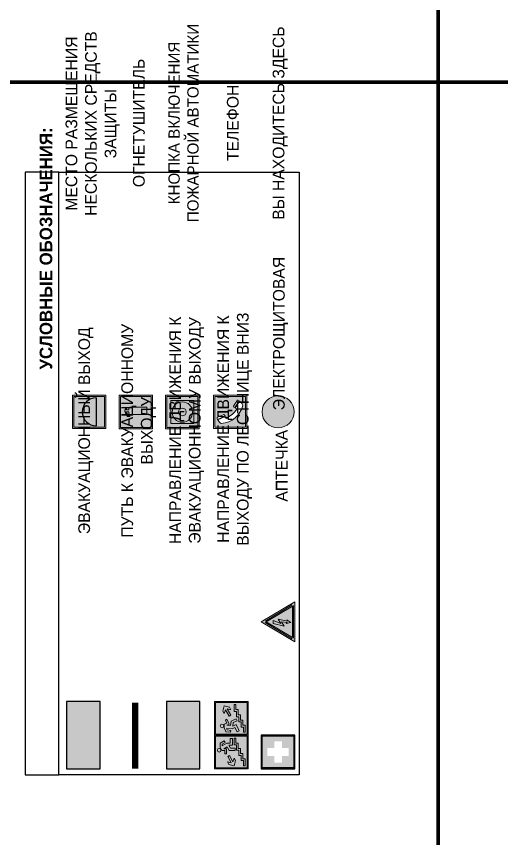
# Model space of a CAD drawing. Header units: millimetres. Extents: x 13114 to 67229, y 22859 to 38520.
# Drawn here: x 27199.5 to 27315.4, y 30715.2 to 30911.4 of the extents above; entities that cross this region are included whole.
import ezdxf

# ---------------------------------------------------------------- set-up
doc = ezdxf.new("R2010")
doc.units = ezdxf.units.MM
doc.layers.add('План_Штампы', color=7, linetype='Continuous')
doc.styles.add('обычный', font='arial.ttf')

# ---------------------------------------------------------------- blocks, each defined once
blk = doc.blocks.new('A$C3E6D3DDE')
at = {"lineweight": 5}
h = blk.add_hatch(color=40, dxfattribs=at)
h.paths.add_polyline_path([(24.1, 1.45), (16.46, -11.35), (31.74, -11.35)])
h.paths.add_polyline_path([(24.09, -0.46), (30.03, -10.41), (18.14, -10.41)], flags=16)
h.paths.add_polyline_path([(24.54, -3.08), (23.41, -6.02), (25.13, -5.01), (24.33, -8.5), (24.82, -8.27), (23.79, -9.86), (23.4, -8.04), (23.8, -8.43), (24.04, -6.29), (22.39, -7.25), (23.44, -3.08)], flags=0)
h = blk.add_hatch(color=256, dxfattribs=at)
h.paths.add_polyline_path([(24.37, 0.03, 0.567511), (23.82, 0.03), (17.59, -10.4, 0.582454), (17.86, -10.88), (30.32, -10.88, 0.582149), (30.6, -10.4)])
h.paths.add_polyline_path([(24.09, -0.46), (18.14, -10.41), (30.03, -10.41)], flags=16)
h.paths.add_polyline_path([(24.54, -3.08), (23.41, -6.02), (25.13, -5.01), (24.33, -8.5), (24.82, -8.27), (23.79, -9.86), (23.4, -8.04), (23.8, -8.43), (24.04, -6.29), (22.39, -7.25), (23.44, -3.08)], flags=0)
h = blk.add_hatch(color=40, dxfattribs=at)
h.paths.add_polyline_path([(24.09, -0.46), (18.14, -10.41), (30.03, -10.41)])
h.paths.add_polyline_path([(24.82, -8.27), (23.79, -9.86), (23.4, -8.04), (23.8, -8.43), (24.04, -6.29), (22.39, -7.25), (23.44, -3.08), (24.54, -3.08), (23.41, -6.02), (25.13, -5.01), (24.33, -8.5)], flags=16)
at = {"color": 40, "lineweight": 5}
for p, q in [((16.46, -11.35), (24.1, 1.45)), ((24.1, 1.45), (31.74, -11.35))]:
    blk.add_line(p, q, dxfattribs=at)
at = {"lineweight": 5}
for p, q in [((17.59, -10.4), (23.82, 0.03)), ((24.37, 0.03), (30.6, -10.4)), ((18.14, -10.41), (24.09, -0.46)), ((23.44, -3.08), (22.39, -7.25)), ((23.41, -6.02), (24.54, -3.08)), ((24.54, -3.08), (23.44, -3.08)), ((24.09, -0.46), (30.03, -10.41)), ((25.13, -5.01), (23.41, -6.02)), ((24.33, -8.5), (25.13, -5.01)), ((22.39, -7.25), (24.04, -6.29)), ((23.8, -8.43), (23.4, -8.04)), ((23.4, -8.04), (23.79, -9.86)), ((23.79, -9.86), (24.82, -8.27)), ((24.04, -6.29), (23.8, -8.43)), ((24.82, -8.27), (24.33, -8.5)), ((17.86, -10.88), (30.32, -10.88)), ((18.14, -10.41), (30.03, -10.41))]:
    blk.add_line(p, q, dxfattribs=at)
at = {"color": 50, "lineweight": 5}
blk.add_line((31.74, -11.35), (16.46, -11.35), dxfattribs=at)
blk = doc.blocks.new('A$C7B4425F7')
at = {"true_color": 0xffffff}
blk.add_hatch(color=7, dxfattribs=at).paths.add_polyline_path([(0, 0), (-16, 0), (-16, -8), (0, -8)])
h = blk.add_hatch(color=126)
h.paths.add_polyline_path([(-0.2, -0.2), (-15.8, -0.2), (-15.8, -7.8), (-0.2, -7.8)])
h.paths.add_polyline_path([(-11.76, -2.03), (-11.76, -3.66), (-11.17, -3.66, -0.568275), (-11.17, -6.18), (-12.58, -6.18), (-12.58, -2.03)], flags=16)
h.paths.add_polyline_path([(-13.33, -4.12, -0.495768), (-13.59, -6.18), (-15.03, -6.18), (-15.03, -2.03), (-13.59, -2.03, -0.487973)], flags=16)
h.paths.add_polyline_path([(-10.25, -2.03), (-9.48, -2.03), (-9.48, -6.18), (-10.25, -6.18)], flags=16)
h.paths.add_polyline_path([(-13.84, -3.69), (-14.24, -3.69), (-14.24, -3.03), (-13.9, -3.03, -0.692621)], flags=0)
h.paths.add_polyline_path([(-9.15, -2.03), (-8.4, -2.03), (-8.04, -3.07), (-7.68, -2.03), (-6.93, -2.03), (-7.64, -4.1), (-6.93, -6.18), (-7.68, -6.18), (-8.04, -5.14), (-8.4, -6.18), (-9.15, -6.18), (-8.44, -4.1)], flags=16)
h.paths.add_polyline_path([(-11.76, -4.46), (-11.42, -4.46, -0.692621), (-11.36, -5.12), (-11.76, -5.12)], flags=0)
h.paths.add_polyline_path([(-13.9, -5.2), (-14.24, -5.2), (-14.24, -4.55), (-13.84, -4.55, -0.708038)], flags=0)
edge = h.paths.add_edge_path(flags=16)
edge.add_ellipse((-5.51, -4.08), major_axis=(0, 2.05), ratio=0.586184, start_angle=0, end_angle=360)
edge = h.paths.add_edge_path(flags=0)
edge.add_ellipse((-5.51, -4.08), major_axis=(0, 1.14), ratio=0.454828, start_angle=0, end_angle=360)
h.paths.add_polyline_path([(-4.13, -4.96, 0.377264), (-3.48, -4.52, 0.0555), (-3.16, -2.03), (-1.66, -2.03), (-1.66, -4.96), (-0.96, -4.96), (-0.96, -7.01), (-1.75, -7.01), (-1.75, -6.18), (-3.3, -6.18), (-3.3, -7.02), (-4.13, -7.02)], flags=16)
h.paths.add_polyline_path([(-2.73, -2.91), (-2.28, -2.91), (-2.28, -4.96), (-3.05, -4.96, 0.079136)], flags=0)
at = {"color": 126}
blk.add_lwpolyline([(-16, -8), (0, -8), (0, 0), (-16, 0)], close=True, dxfattribs=at)
blk = doc.blocks.new('A$C18900ED3')
h = blk.add_hatch(color=126)
h.paths.add_polyline_path([(-0.18, -0.18), (-7.02, -0.18), (-7.02, -7.02), (-0.18, -7.02)])
h.paths.add_polyline_path([(-5.89, -4.46), (-5.89, -2.77), (-4.46, -2.77), (-4.46, -1.31), (-2.77, -1.31), (-2.77, -2.77), (-1.33, -2.77), (-1.33, -4.46), (-2.77, -4.46), (-2.77, -5.89), (-4.46, -5.89), (-4.46, -4.46)], flags=16)
at = {"color": 126}
for p, q in [((-7.2, 0), (-7.2, -7.2)), ((0, 0), (-7.2, 0)), ((0, -7.2), (0, 0)), ((-7.02, -7.02), (-7.02, -0.18)), ((-7.02, -0.18), (-0.18, -0.18)), ((-0.18, -0.18), (-0.18, -7.02)), ((-0.18, -7.02), (-7.02, -7.02)), ((-7.2, -7.2), (0, -7.2))]:
    blk.add_line(p, q, dxfattribs=at)
blk = doc.blocks.new('A$C7B8C2D5B')
at = {"lineweight": 0}
h = blk.add_hatch(color=5, dxfattribs=at)
h.dxf.hatch_style = 1
h.paths.add_polyline_path([(1.397, -3.024, 1), (-2.112, -3.024, 1)])
at = {"color": 5, "lineweight": 0}
blk.add_circle((-0.358, -3.024), 1.755, dxfattribs=at)
blk = doc.blocks.new('A$C456E1F9C')
at = {"lineweight": 5}
h = blk.add_hatch(color=242, dxfattribs=at)
h.paths.add_polyline_path([(0.51, -1.47), (0.51, -13.26), (12.29, -13.26), (12.29, -1.47)])
h.paths.add_polyline_path([(5.42, -4.95, -0.254479), (4.78, -5.4), (3.52, -2.53, -0.209735), (4.23, -2.4)], flags=16)
h.paths.add_polyline_path([(8.53, -8.6), (10.87, -10.17), (10.54, -10.76), (8.03, -9.13, -0.192251)], flags=16)
h.paths.add_polyline_path([(4.61, -5.49, 0.005518), (3.87, -5.72, 0.128647), (7.49, -10.01, 0.00809), (7.83, -9.33), (10.47, -10.97, -0.16736), (8.99, -12.25, -0.327862), (1.95, -3.95, -0.166952), (3.36, -2.62)], flags=16)
at = {"color": 242, "lineweight": 5}
for p, q in [((0, -13.77), (0, -0.97)), ((12.8, -0.97), (0, -0.97)), ((4.61, -5.49), (3.36, -2.62)), ((3.52, -2.53), (4.78, -5.4)), ((4.23, -2.4), (5.42, -4.95)), ((12.8, -13.77), (12.8, -0.97)), ((7.83, -9.33), (10.47, -10.97)), ((8.03, -9.13), (10.54, -10.76)), ((10.81, -10.12), (8.53, -8.6)), ((10.54, -10.76), (10.8, -10.3)), ((10.8, -10.3), (10.81, -10.12)), ((0, -13.77), (12.8, -13.77))]:
    blk.add_line(p, q, dxfattribs=at)
blk.add_lwpolyline([(0.51, -1.47), (12.29, -1.47), (12.29, -13.26), (0.51, -13.26)], close=True, dxfattribs=at)
for centre, radius, start, end in [((4.59, -5.34), 2.99, 114.2845, 152.1974), ((4.02, -3.27), 0.891, 76.3284, 123.7092), ((11.12, -3.31), 9.19, 183.9915, 256.6009), ((14.98, -39.1), 35.17, 107.1487, 108.4135), ((13.86, -0.94), 11.08, 205.5536, 234.8762), ((4.68, -4.59), 0.824, 276.9621, 334.0723), ((-13.31, 0.8), 23.44, 332.5487, 334.4027), ((8.94, -9.5), 0.989, 114.4092, 157.9388), ((7.87, -9.46), 3, 291.9291, 329.9329)]:
    blk.add_arc(centre, radius, start, end, dxfattribs=at)
blk = doc.blocks.new('вниз 3')
at = {"lineweight": 0, "true_color": 0xffffff}
h = blk.add_hatch(color=7, dxfattribs=at)
h.dxf.hatch_style = 1
h.paths.add_polyline_path([(40997.5, -4475.69), (40997.25, -4475.28), (40995.76, -4476.15), (40995.97, -4475.23), (40995.39, -4475.56), (40995.05, -4476.83), (40996.33, -4477.17), (40996.91, -4476.83), (40996, -4476.55)], flags=0)
h.paths.add_polyline_path([(40999.81, -4473.95), (41000.22, -4473.95), (41000.64, -4474.67), (41001.03, -4474.43), (41000.46, -4473.49), (41000.42, -4473.49), (40999.43, -4473.49), (40998.68, -4473.92), (40998.68, -4474.57), (40997.88, -4474.57), (40997.88, -4475), (40999.14, -4475), (40999.14, -4474.43), (40999.14, -4474.38), (40999.59, -4475.15), (40998.72, -4475.67), (40998.72, -4477.06), (40999.24, -4477.06), (40999.24, -4475.96), (40999.95, -4475.56), (40999.95, -4476.43), (41001.61, -4476.43), (41001.61, -4475.88), (41000.47, -4475.88), (41000.47, -4475.12)], flags=0)
h.paths.add_polyline_path([(40999.2, -4473.24, 1), (40998.35, -4473.24, 1)], flags=0)
h.paths.add_polyline_path([(41000.46, -4477.26), (41001.69, -4477.26), (41001.69, -4476.84), (41000.03, -4476.84), (41000.03, -4477.39), (40998.78, -4477.39), (40998.78, -4477.95), (40997.53, -4477.95), (40997.53, -4478.5), (40996.29, -4478.5), (40996.29, -4479.06), (40995.05, -4479.06), (40995.05, -4479.48), (40995.29, -4479.48), (40996.72, -4479.48), (40996.72, -4478.92), (40997.97, -4478.92), (40997.97, -4478.36), (40999.2, -4478.36), (40999.2, -4477.81), (41000.46, -4477.81)], flags=0)
h.paths.add_polyline_path([(41002.37, -4472.17), (40994.37, -4472.17), (40994.37, -4480.17), (41002.37, -4480.17)])
h.paths.add_polyline_path([(41002.16, -4479.96), (40994.57, -4479.96), (40994.57, -4472.37), (41002.16, -4472.37)], flags=16)
h.paths.add_polyline_path([(41001.61, -4475.88), (41001.61, -4476.43), (40999.95, -4476.43), (40999.95, -4475.56), (40999.24, -4475.96), (40999.24, -4477.06), (40998.72, -4477.06), (40998.72, -4475.67), (40999.59, -4475.15), (40999.14, -4474.38), (40999.14, -4474.43), (40999.14, -4475), (40997.88, -4475), (40997.88, -4474.57), (40998.68, -4474.57), (40998.68, -4473.92), (40999.43, -4473.49), (41000.42, -4473.49), (41000.46, -4473.49), (41001.03, -4474.43), (41000.64, -4474.67), (41000.22, -4473.95), (40999.81, -4473.95), (41000.47, -4475.12), (41000.47, -4475.88)], flags=0)
h.paths.add_polyline_path([(41001.69, -4476.84), (41001.69, -4477.26), (41000.46, -4477.26), (41000.46, -4477.81), (40999.2, -4477.81), (40999.2, -4478.36), (40997.97, -4478.36), (40997.97, -4478.92), (40996.72, -4478.92), (40996.72, -4479.48), (40995.05, -4479.48), (40995.05, -4479.06), (40996.29, -4479.06), (40996.29, -4478.5), (40997.53, -4478.5), (40997.53, -4477.95), (40998.78, -4477.95), (40998.78, -4477.39), (41000.03, -4477.39), (41000.03, -4476.84)], flags=0)
h.paths.add_polyline_path([(40998.35, -4473.24, -1), (40999.2, -4473.24, -1)], flags=0)
h.paths.add_polyline_path([(40997.5, -4475.69), (40996, -4476.55), (40996.91, -4476.83), (40996.33, -4477.17), (40995.05, -4476.83), (40995.39, -4475.56), (40995.97, -4475.23), (40995.76, -4476.15), (40997.25, -4475.28)], flags=0)
at = {"lineweight": 0}
h = blk.add_hatch(color=126, dxfattribs=at)
h.dxf.hatch_style = 1
h.paths.add_polyline_path([(41002.16, -4472.37), (40994.57, -4472.37), (40994.57, -4479.96), (41002.16, -4479.96)])
h.paths.add_polyline_path([(40995.97, -4475.23), (40995.76, -4476.15), (40997.25, -4475.28), (40997.5, -4475.69), (40996, -4476.55), (40996.91, -4476.83), (40996.33, -4477.17), (40995.05, -4476.83), (40995.39, -4475.56)], flags=16)
h.paths.add_polyline_path([(40997.88, -4474.57), (40998.68, -4474.57), (40998.68, -4473.92), (40999.43, -4473.49), (41000.42, -4473.49), (41000.46, -4473.49), (41001.03, -4474.43), (41000.64, -4474.67), (41000.22, -4473.95), (40999.81, -4473.95), (41000.47, -4475.12), (41000.47, -4475.88), (41001.61, -4475.88), (41001.61, -4476.43), (40999.95, -4476.43), (40999.95, -4475.56), (40999.24, -4475.96), (40999.24, -4477.06), (40998.72, -4477.06), (40998.72, -4475.67), (40999.59, -4475.15), (40999.14, -4474.38), (40999.14, -4474.43), (40999.14, -4475), (40997.88, -4475)], flags=16)
h.paths.add_polyline_path([(40998.35, -4473.24, -1), (40999.2, -4473.24, -1)], flags=16)
h.paths.add_polyline_path([(40997.53, -4477.95), (40998.78, -4477.95), (40998.78, -4477.39), (41000.03, -4477.39), (41000.03, -4476.84), (41001.69, -4476.84), (41001.69, -4477.26), (41000.46, -4477.26), (41000.46, -4477.81), (40999.2, -4477.81), (40999.2, -4478.36), (40997.97, -4478.36), (40997.97, -4478.92), (40996.72, -4478.92), (40996.72, -4479.48), (40995.05, -4479.48), (40995.05, -4479.06), (40996.29, -4479.06), (40996.29, -4478.5), (40997.53, -4478.5)], flags=16)
at = {"lineweight": 0, "true_color": 0xffffff}
h = blk.add_hatch(color=7, dxfattribs=at)
h.dxf.hatch_style = 1
h.paths.add_polyline_path([(40999.2, -4473.24, 1), (40998.35, -4473.24, 1)])
h.paths.add_polyline_path([(40999.81, -4473.95), (41000.22, -4473.95), (41000.64, -4474.67), (41001.03, -4474.43), (41000.46, -4473.49), (41000.42, -4473.49), (40999.43, -4473.49), (40998.68, -4473.92), (40998.68, -4474.57), (40997.88, -4474.57), (40997.88, -4475), (40999.14, -4475), (40999.14, -4474.43), (40999.14, -4474.38), (40999.59, -4475.15), (40998.72, -4475.67), (40998.72, -4477.06), (40999.24, -4477.06), (40999.24, -4475.96), (40999.95, -4475.56), (40999.95, -4476.43), (41001.61, -4476.43), (41001.61, -4475.88), (41000.47, -4475.88), (41000.47, -4475.12)])
h.paths.add_polyline_path([(40999.2, -4477.81), (41000.46, -4477.81), (41000.46, -4477.26), (41001.69, -4477.26), (41001.69, -4476.84), (41000.03, -4476.84), (41000.03, -4477.39), (40998.78, -4477.39), (40998.78, -4477.95), (40997.53, -4477.95), (40997.53, -4478.5), (40996.29, -4478.5), (40996.29, -4479.06), (40995.05, -4479.06), (40995.05, -4479.48), (40995.29, -4479.48), (40996.72, -4479.48), (40996.72, -4478.92), (40997.97, -4478.92), (40997.97, -4478.36), (40999.2, -4478.36)])
h.paths.add_polyline_path([(40997.5, -4475.69), (40997.25, -4475.28), (40995.76, -4476.15), (40995.97, -4475.23), (40995.39, -4475.56), (40995.05, -4476.83), (40996.33, -4477.17), (40996.91, -4476.83), (40996, -4476.55)])
at = {"color": 126, "lineweight": 0}
for points in [[(40994.37, -4472.17), (41002.37, -4472.17), (41002.37, -4480.17), (40994.37, -4480.17)], [(40994.57, -4472.37), (41002.16, -4472.37), (41002.16, -4479.96), (40994.57, -4479.96)]]:
    blk.add_lwpolyline(points, close=True, dxfattribs=at)
for points in [[(40999.14, -4474.43), (40999.14, -4475), (40997.88, -4475), (40997.88, -4474.57), (40998.68, -4474.57), (40998.68, -4473.92), (40999.43, -4473.49), (41000.42, -4473.49), (41000.46, -4473.49), (41001.03, -4474.43), (41000.64, -4474.67), (41000.22, -4473.95), (40999.81, -4473.95), (41000.47, -4475.12), (41000.47, -4475.88), (41001.61, -4475.88), (41001.61, -4476.43), (40999.95, -4476.43), (40999.95, -4475.56), (40999.24, -4475.96), (40999.24, -4477.06), (40998.72, -4477.06), (40998.72, -4475.67), (40999.59, -4475.15), (40999.14, -4474.38), (40999.14, -4474.43)], [(40995.05, -4476.83), (40995.39, -4475.56), (40995.97, -4475.23), (40995.76, -4476.15), (40997.25, -4475.28), (40997.5, -4475.69), (40996, -4476.55), (40996.91, -4476.83), (40996.33, -4477.17), (40995.05, -4476.83)], [(40995.29, -4479.48), (40995.05, -4479.48), (40995.05, -4479.06), (40996.29, -4479.06), (40996.29, -4478.5), (40997.53, -4478.5), (40997.53, -4477.95), (40998.78, -4477.95), (40998.78, -4477.39), (41000.03, -4477.39), (41000.03, -4476.84), (41001.69, -4476.84), (41001.69, -4477.26), (41000.46, -4477.26), (41000.46, -4477.81), (40999.2, -4477.81), (40999.2, -4478.36), (40997.97, -4478.36), (40997.97, -4478.92), (40996.72, -4478.92), (40996.72, -4479.48), (40995.05, -4479.48)]]:
    blk.add_lwpolyline(points, dxfattribs=at)
blk.add_circle((40998.77, -4473.24), 0.426, dxfattribs=at)
blk = doc.blocks.new('A$C54414219')
at = {"true_color": 0xffffff}
h = blk.add_hatch(color=7, dxfattribs=at)
h.paths.add_polyline_path([(2.39, -9.45), (2.39, -18.3), (11.23, -18.3), (11.23, -9.45)], flags=0)
h.paths.add_polyline_path([(10.71, -13.87, -1), (2.92, -13.87, -1)], flags=0)
h.paths.add_polyline_path([(8.3, -13.87, -1), (5.33, -13.87, -1)], flags=0)
h.paths.add_polyline_path([(0.41, -7.47), (0.41, -20.27), (13.21, -20.27), (13.21, -7.47)])
h.paths.add_polyline_path([(0.92, -19.77), (12.71, -19.77), (12.71, -7.98), (0.92, -7.98)], flags=16)
h.paths.add_polyline_path([(11.23, -9.45), (11.23, -18.3), (2.39, -18.3), (2.39, -9.45)], flags=0)
at = {"lineweight": 5}
h = blk.add_hatch(color=242, dxfattribs=at)
h.paths.add_polyline_path([(12.71, -7.98), (0.92, -7.98), (0.92, -19.77), (12.71, -19.77)])
h.paths.add_polyline_path([(11.23, -18.3), (2.39, -18.3), (2.39, -9.45), (11.23, -9.45)], flags=16)
h.paths.add_polyline_path([(10.71, -13.87, -1), (2.92, -13.87, -1)], flags=0)
h.paths.add_polyline_path([(8.3, -13.87, -1), (5.33, -13.87, -1)], flags=0)
at = {"true_color": 0xffffff}
h = blk.add_hatch(color=7, dxfattribs=at)
h.paths.add_polyline_path([(2.39, -9.45), (2.39, -18.3), (11.23, -18.3), (11.23, -9.45)])
h.paths.add_polyline_path([(10.71, -13.87, -1), (2.92, -13.87, -1)], flags=16)
h.paths.add_polyline_path([(8.3, -13.87, -1), (5.33, -13.87, -1)], flags=0)
at = {"lineweight": 5}
h = blk.add_hatch(color=242, dxfattribs=at)
h.paths.add_polyline_path([(2.92, -13.87, 1), (10.71, -13.87, 1)])
h.paths.add_polyline_path([(8.3, -13.87, -1), (5.33, -13.87, -1)], flags=16)
at = {"color": 242, "lineweight": 5}
for p, q in [((0.41, -20.27), (0.41, -7.47)), ((0.41, -7.47), (13.21, -7.47)), ((0.41, -7.47), (13.21, -7.47)), ((13.21, -20.27), (13.21, -7.47)), ((0.41, -20.27), (13.21, -20.27))]:
    blk.add_line(p, q, dxfattribs=at)
for points in [[(0.92, -7.98), (12.71, -7.98), (12.71, -19.77), (0.92, -19.77)], [(2.39, -9.45), (11.23, -9.45), (11.23, -18.3), (2.39, -18.3)]]:
    blk.add_lwpolyline(points, close=True, dxfattribs=at)
for radius in [3.89, 1.49]:
    blk.add_circle((6.81, -13.87), radius, dxfattribs=at)
blk = doc.blocks.new('A$C32E8229D')
at = {"true_color": 0xffffff}
blk.add_hatch(color=7, dxfattribs=at).paths.add_polyline_path([(0, 0), (0, -8), (16, -8), (16, 0)])
h = blk.add_hatch(color=126)
h.paths.add_polyline_path([(0.2, -0.2), (15.8, -0.2), (15.8, -7.8), (0.2, -7.8)])
h.paths.add_polyline_path([(13.49, -2.05), (12.08, -2.05), (11.37, -2.63, 0.162397), (11.29, -2.84), (11.29, -3.63), (10.35, -3.63), (10.35, -4.05), (11.68, -4.05), (11.68, -3.48), (12.26, -4.28), (11.29, -5.1), (11.29, -6.78), (11.85, -6.78), (11.85, -5.44), (12.8, -4.64), (12.8, -5.94), (14.46, -5.94), (14.46, -5.39), (13.45, -5.39), (13.45, -3.97), (12.46, -2.59), (13.15, -2.59), (13.69, -3.34), (14.18, -3)], flags=16)
h.paths.add_polyline_path([(10.74, -1.82, 1), (11.8, -1.82, 1)], flags=16)
h.paths.add_polyline_path([(9.39, -3.59), (5.99, -3.59), (6.56, -3.03), (5.91, -3.03), (5.1, -3.83), (5.91, -4.64), (6.56, -4.64), (5.99, -4.09), (9.39, -4.09)], flags=16)
h.paths.add_polyline_path([(4.29, -1.08), (1.72, -1.08), (1.72, -6.6), (4.29, -6.6)], flags=16)
at = {"color": 126}
blk.add_lwpolyline([(16, -8), (0, -8), (0, 0), (16, 0)], close=True, dxfattribs=at)
blk = doc.blocks.new('A$C1E1F2D43')
at = {"true_color": 0xffffff}
blk.add_hatch(color=7, dxfattribs=at).paths.add_polyline_path([(8, 0), (0, 0), (0, -8), (8, -8)])
h = blk.add_hatch(color=242)
h.paths.add_polyline_path([(0.32, -0.32), (0.32, -7.68), (7.68, -7.68), (7.68, -0.32)])
h.paths.add_polyline_path([(7.35, -5.71), (0.65, -5.71, -1)], flags=16)
at = {"color": 242, "lineweight": 5}
for p, q in [((0, 0), (8, 0)), ((0, -8), (0, 0)), ((0, 0), (8, 0)), ((8, -8), (8, 0)), ((0, -8), (8, -8))]:
    blk.add_line(p, q, dxfattribs=at)
at = {"color": 242}
blk.add_line((7.35, -5.71), (0.65, -5.71), dxfattribs=at)
at = {"color": 242, "lineweight": 5}
blk.add_lwpolyline([(0.32, -0.32), (7.68, -0.32), (7.68, -7.68), (0.32, -7.68)], close=True, dxfattribs=at)
at = {"color": 242}
blk.add_arc((4, -5.71), 3.35, 0, 180, dxfattribs=at)
blk = doc.blocks.new('A$C3AD82952')
at = {"true_color": 0xf5f5ff}
h = blk.add_hatch(color=7, dxfattribs=at)
h.dxf.hatch_style = 1
h.paths.add_polyline_path([(8.21, 8.73, 0.414214), (7.89, 9.05), (7.22, 9.05), (7.22, 9.92), (7.59, 9.92, 1), (7.57, 10.36), (7.22, 10.36), (7.22, 10.6), (6.43, 10.6), (6.43, 10.36), (6.01, 10.36), (4.74, 9.59), (4.74, 8.69), (4.98, 8.73), (4.98, 9.26), (6.12, 9.91), (6.43, 9.91), (6.43, 9.05), (5.76, 9.05, 0.414214), (5.44, 8.73), (5.44, 2.2), (8.21, 2.2)], flags=0)
h.paths.add_polyline_path([(12.8, 12.8), (0, 12.8), (0, 0), (12.8, 0)])
h.paths.add_polyline_path([(0.51, 12.29), (12.29, 12.29), (12.29, 0.51), (0.51, 0.51)], flags=16)
h.paths.add_polyline_path([(4.74, 9.59), (6.01, 10.36), (6.43, 10.36), (6.43, 10.6), (7.22, 10.6), (7.22, 10.36), (7.59, 10.36, -0.94586), (7.59, 9.92), (7.22, 9.92), (7.22, 9.05), (7.89, 9.05, -0.414214), (8.21, 8.73), (8.21, 2.2), (5.44, 2.2), (5.44, 8.73, -0.414214), (5.76, 9.05), (6.43, 9.05), (6.43, 9.91), (6.12, 9.91), (4.98, 9.26), (4.98, 8.73), (4.74, 8.69)], flags=0)
h = blk.add_hatch(color=242)
h.dxf.hatch_style = 1
h.paths.add_polyline_path([(12.29, 12.29), (0.51, 12.29), (0.51, 0.51), (12.29, 0.51)])
h.paths.add_polyline_path([(4.74, 8.69), (4.74, 9.59), (6.01, 10.36), (6.43, 10.36), (6.43, 10.6), (7.22, 10.6), (7.22, 10.36), (7.59, 10.36, -0.94586), (7.59, 9.92), (7.22, 9.92), (7.22, 9.05), (7.89, 9.05, -0.414214), (8.21, 8.73), (8.21, 2.2), (5.44, 2.2), (5.44, 8.73, -0.414214), (5.76, 9.05), (6.43, 9.05), (6.43, 9.91), (6.12, 9.91), (4.98, 9.26), (4.98, 8.73)], flags=16)
h = blk.add_hatch(color=7, dxfattribs=at)
h.dxf.hatch_style = 1
h.paths.add_polyline_path([(8.21, 8.73, 0.414214), (7.89, 9.05), (7.22, 9.05), (7.22, 9.92), (7.59, 9.92, 1), (7.57, 10.36), (7.22, 10.36), (7.22, 10.6), (6.43, 10.6), (6.43, 10.36), (6.01, 10.36), (4.74, 9.59), (4.74, 8.69), (4.98, 8.73), (4.98, 9.26), (6.12, 9.91), (6.43, 9.91), (6.43, 9.05), (5.76, 9.05, 0.414214), (5.44, 8.73), (5.44, 2.2), (8.21, 2.2)])
at = {"color": 242, "lineweight": 5}
for p, q in [((0, 0), (0, 12.8)), ((0, 12.8), (12.8, 12.8)), ((12.8, 0), (12.8, 12.8)), ((6.01, 10.36), (4.74, 9.59)), ((4.74, 9.59), (4.74, 8.69)), ((4.98, 9.26), (6.12, 9.91)), ((6.01, 10.36), (6.43, 10.36)), ((6.12, 9.91), (6.43, 9.91)), ((7.22, 10.6), (6.43, 10.6)), ((6.43, 10.6), (6.43, 10.36)), ((6.43, 9.91), (6.43, 9.05)), ((7.22, 10.36), (7.22, 10.6)), ((7.59, 10.36), (7.22, 10.36)), ((7.22, 9.05), (7.22, 9.92)), ((7.59, 9.92), (7.22, 9.92)), ((4.74, 8.69), (4.98, 8.73)), ((4.98, 8.73), (4.98, 9.26)), ((5.44, 2.2), (5.44, 8.73)), ((5.76, 9.05), (6.43, 9.05)), ((7.89, 9.05), (7.22, 9.05)), ((8.21, 2.2), (8.21, 8.73)), ((0, 0), (12.8, 0)), ((5.44, 2.2), (8.21, 2.2))]:
    blk.add_line(p, q, dxfattribs=at)
blk.add_lwpolyline([(0.51, 12.29), (12.29, 12.29), (12.29, 0.51), (0.51, 0.51)], close=True, dxfattribs=at)
for centre, radius, start, end in [((7.58, 10.14), 0.223, 273.1875, 86.8125), ((5.76, 8.73), 0.32, 90, 180), ((7.89, 8.73), 0.32, 0, 90)]:
    blk.add_arc(centre, radius, start, end, dxfattribs=at)
blk = doc.blocks.new('вверх')
at = {"lineweight": 0, "true_color": 0xffffff}
h = blk.add_hatch(color=7, dxfattribs=at)
h.dxf.hatch_style = 1
h.paths.add_polyline_path([(40999.03, -4475.37), (41000.53, -4474.51), (40999.62, -4474.22), (41000.2, -4473.88), (41001.48, -4474.22), (41001.13, -4475.49), (41000.55, -4475.82), (41000.76, -4474.91), (40999.27, -4475.77)], flags=0)
h.paths.add_polyline_path([(40998.09, -4474.5), (40998.28, -4474.89), (40997.14, -4475.43), (40996.89, -4474.92), (40996.87, -4474.87), (40996.8, -4475.75), (40997.81, -4475.85), (40998.41, -4477.11), (40997.94, -4477.33), (40997.47, -4476.34), (40996.66, -4476.28), (40997.03, -4477.06), (40995.52, -4477.78), (40995.29, -4477.28), (40996.32, -4476.79), (40996, -4476.11), (40996.09, -4474.77), (40995.72, -4474.94), (40995.64, -4475.77), (40995.2, -4475.72), (40995.3, -4474.63), (40995.33, -4474.61), (40996.23, -4474.19), (40997.09, -4474.25), (40997.37, -4474.84)], flags=0)
h.paths.add_polyline_path([(40997.14, -4473.68, -1), (40996.29, -4473.68, -1)], flags=0)
h.paths.add_polyline_path([(41000.58, -4477.58), (41000.58, -4477.03), (41001.81, -4477.03), (41001.81, -4476.6), (41000.15, -4476.6), (41000.15, -4477.16), (40998.9, -4477.16), (40998.9, -4477.72), (40997.65, -4477.72), (40997.65, -4478.27), (40996.41, -4478.27), (40996.41, -4478.82), (40995.17, -4478.82), (40995.17, -4479.25), (40995.41, -4479.25), (40996.84, -4479.25), (40996.84, -4478.69), (40998.09, -4478.69), (40998.09, -4478.13), (40999.32, -4478.13), (40999.32, -4477.58)], flags=0)
h.paths.add_polyline_path([(41002.49, -4471.94), (40994.49, -4471.94), (40994.49, -4479.94), (41002.49, -4479.94)])
h.paths.add_polyline_path([(41002.28, -4479.72), (40994.69, -4479.72), (40994.69, -4472.14), (41002.28, -4472.14)], flags=16)
h.paths.add_polyline_path([(41001.81, -4476.6), (41001.81, -4477.03), (41000.58, -4477.03), (41000.58, -4477.58), (40999.32, -4477.58), (40999.32, -4478.13), (40998.09, -4478.13), (40998.09, -4478.69), (40996.84, -4478.69), (40996.84, -4479.25), (40995.17, -4479.25), (40995.17, -4478.82), (40996.41, -4478.82), (40996.41, -4478.27), (40997.65, -4478.27), (40997.65, -4477.72), (40998.9, -4477.72), (40998.9, -4477.16), (41000.15, -4477.16), (41000.15, -4476.6)], flags=0)
at = {"lineweight": 0}
h = blk.add_hatch(color=126, dxfattribs=at)
h.dxf.hatch_style = 1
h.paths.add_polyline_path([(40994.69, -4479.72), (41002.28, -4479.72), (41002.28, -4472.14), (40994.69, -4472.14)])
h.paths.add_polyline_path([(40999.03, -4475.37), (41000.53, -4474.51), (40999.62, -4474.22), (41000.2, -4473.88), (41001.48, -4474.22), (41001.13, -4475.49), (41000.55, -4475.82), (41000.76, -4474.91), (40999.27, -4475.77)], flags=16)
h.paths.add_polyline_path([(40997.09, -4474.25), (40997.37, -4474.84), (40998.09, -4474.5), (40998.28, -4474.89), (40997.14, -4475.43), (40996.89, -4474.92), (40996.87, -4474.87), (40996.8, -4475.75), (40997.81, -4475.85), (40998.41, -4477.11), (40997.94, -4477.33), (40997.47, -4476.34), (40996.66, -4476.28), (40997.03, -4477.06), (40995.52, -4477.78), (40995.29, -4477.28), (40996.32, -4476.79), (40996, -4476.11), (40996.09, -4474.77), (40995.72, -4474.94), (40995.64, -4475.77), (40995.2, -4475.72), (40995.3, -4474.63), (40995.33, -4474.61), (40996.23, -4474.19)], flags=16)
h.paths.add_polyline_path([(40996.29, -4473.68, -1), (40997.14, -4473.68, -1)], flags=16)
h.paths.add_polyline_path([(40997.65, -4477.72), (40998.9, -4477.72), (40998.9, -4477.16), (41000.15, -4477.16), (41000.15, -4476.6), (41001.81, -4476.6), (41001.81, -4477.03), (41000.58, -4477.03), (41000.58, -4477.58), (40999.32, -4477.58), (40999.32, -4478.13), (40998.09, -4478.13), (40998.09, -4478.69), (40996.84, -4478.69), (40996.84, -4479.25), (40995.17, -4479.25), (40995.17, -4478.82), (40996.41, -4478.82), (40996.41, -4478.27), (40997.65, -4478.27)], flags=16)
at = {"lineweight": 0, "true_color": 0xffffff}
h = blk.add_hatch(color=7, dxfattribs=at)
h.dxf.hatch_style = 1
h.paths.add_polyline_path([(40997.14, -4473.68, 1), (40996.29, -4473.68, 1)])
h.paths.add_polyline_path([(40998.28, -4474.89), (40998.09, -4474.5), (40997.37, -4474.84), (40997.09, -4474.25), (40996.23, -4474.19), (40995.33, -4474.61), (40995.3, -4474.63), (40995.2, -4475.72), (40995.64, -4475.77), (40995.72, -4474.94), (40996.09, -4474.77), (40996, -4476.11), (40996.32, -4476.79), (40995.29, -4477.28), (40995.52, -4477.78), (40997.03, -4477.06), (40996.66, -4476.28), (40997.47, -4476.34), (40997.94, -4477.33), (40998.41, -4477.11), (40997.81, -4475.85), (40996.8, -4475.75), (40996.87, -4474.87), (40996.89, -4474.92), (40997.14, -4475.43)])
h.paths.add_polyline_path([(40998.09, -4478.13), (40999.32, -4478.13), (40999.32, -4477.58), (41000.58, -4477.58), (41000.58, -4477.03), (41001.81, -4477.03), (41001.81, -4476.6), (41000.15, -4476.6), (41000.15, -4477.16), (40998.9, -4477.16), (40998.9, -4477.72), (40997.65, -4477.72), (40997.65, -4478.27), (40996.41, -4478.27), (40996.41, -4478.82), (40995.17, -4478.82), (40995.17, -4479.25), (40995.41, -4479.25), (40996.84, -4479.25), (40996.84, -4478.69), (40998.09, -4478.69)])
h.paths.add_polyline_path([(40999.03, -4475.37), (40999.27, -4475.77), (41000.76, -4474.91), (41000.55, -4475.82), (41001.13, -4475.49), (41001.48, -4474.22), (41000.2, -4473.88), (40999.62, -4474.22), (41000.53, -4474.51)])
at = {"color": 126, "lineweight": 0}
for points in [[(40994.49, -4471.94), (41002.49, -4471.94), (41002.49, -4479.94), (40994.49, -4479.94)], [(40994.69, -4472.14), (41002.28, -4472.14), (41002.28, -4479.72), (40994.69, -4479.72)]]:
    blk.add_lwpolyline(points, close=True, dxfattribs=at)
for points in [[(41001.48, -4474.22), (41001.13, -4475.49), (41000.55, -4475.82), (41000.76, -4474.91), (40999.27, -4475.77), (40999.03, -4475.37), (41000.53, -4474.51), (40999.62, -4474.22), (41000.2, -4473.88), (41001.48, -4474.22)], [(40996.89, -4474.92), (40997.14, -4475.43), (40998.28, -4474.89), (40998.09, -4474.5), (40997.37, -4474.84), (40997.09, -4474.25), (40996.23, -4474.19), (40995.33, -4474.61), (40995.3, -4474.63), (40995.2, -4475.72), (40995.64, -4475.77), (40995.72, -4474.94), (40996.09, -4474.77), (40996, -4476.11), (40996.32, -4476.79), (40995.29, -4477.28), (40995.52, -4477.78), (40997.03, -4477.06), (40996.66, -4476.28), (40997.47, -4476.34), (40997.94, -4477.33), (40998.41, -4477.11), (40997.81, -4475.85), (40996.8, -4475.75), (40996.87, -4474.87), (40996.89, -4474.92)], [(40995.41, -4479.25), (40995.17, -4479.25), (40995.17, -4478.82), (40996.41, -4478.82), (40996.41, -4478.27), (40997.65, -4478.27), (40997.65, -4477.72), (40998.9, -4477.72), (40998.9, -4477.16), (41000.15, -4477.16), (41000.15, -4476.6), (41001.81, -4476.6), (41001.81, -4477.03), (41000.58, -4477.03), (41000.58, -4477.58), (40999.32, -4477.58), (40999.32, -4478.13), (40998.09, -4478.13), (40998.09, -4478.69), (40996.84, -4478.69), (40996.84, -4479.25), (40995.17, -4479.25)]]:
    blk.add_lwpolyline(points, dxfattribs=at)
blk.add_circle((40996.71, -4473.68), 0.426, dxfattribs=at)

msp = doc.modelspace()

# ---------------------------------------------------------------- linework, layer by layer
at = {"color": 1, "lineweight": 100}
for points in [[(26700.23, 31290.65), (27300.23, 31290.65), (27300.23, 30895.65), (26700.23, 30895.65)], [(27300.23, 31290.65), (27900.23, 31290.65), (27900.23, 30895.65), (27300.23, 30895.65)], [(26700.23, 30895.65), (27300.23, 30895.65), (27300.23, 30500.65), (26700.23, 30500.65)], [(27300.23, 30895.65), (27900.23, 30895.65), (27900.23, 30500.65), (27300.23, 30500.65)]]:
    msp.add_lwpolyline(points, close=True, dxfattribs=at)
for points in [[(27209.67, 30730.43), (27209.67, 30874.19), (27201.62, 30874.19), (27201.62, 30730.43)], [(27209.67, 30730.43), (27209.67, 30874.19), (27267.07, 30874.19), (27267.07, 30730.43)]]:
    msp.add_lwpolyline(points, close=True)
at = {"color": 126, "lineweight": 80, "true_color": 0x008754, "const_width": 1.5}
msp.add_lwpolyline([(27227.9, 30747.68), (27227.9, 30731.89)], dxfattribs=at)

# ---------------------------------------------------------------- block references
at = {"color": 1, "rotation": 90}
msp.add_blockref('A$C1E1F2D43', (27212.9, 30813.03), dxfattribs=at)
at = {"rotation": 90}
for name, p, xscale, yscale, zscale in [('A$C3AD82952', (27232.05, 30812.98), 0.625, 0.625, 0.625), ('A$C54414219', (27230.49, 30812.72), 0.625, 0.625, 0.625), ('A$C456E1F9C', (27245.97, 30813.03), 0.625, 0.625, 0.625), ('A$C7B8C2D5B', (27255.43, 30817.8), 2.177419353276491, 2.177419353276491, 2.177419353276491), ('A$C3E6D3DDE', (27258.92, 30751.87), 0.625, 0.625, 0.625), ('A$C18900ED3', (27258.01, 30739.89), 1.111111111007631, 1.111111111007631, 1.111111111007631)]:
    msp.add_blockref(name, p, dxfattribs=dict(at, xscale=xscale, yscale=yscale, zscale=zscale))
msp.add_blockref('вверх', (22774.93, -10254.6), dxfattribs=at)
at = {"color": 126, "true_color": 0x008754, "rotation": 90}
msp.add_blockref('вниз 3', (22774.7, -10262.48), dxfattribs=at)
at = {"layer": 'План_Штампы', "rotation": 90}
msp.add_blockref('A$C7B4425F7', (27211.52, 30747.89), dxfattribs=at)
at = {"layer": 'План_Штампы', "color": 126, "true_color": 0x008754, "xscale": -1, "rotation": 90}
msp.add_blockref('A$C32E8229D', (27235.36, 30747.89), dxfattribs=at)

# ---------------------------------------------------------------- texts
at = {"lineweight": 0, "attachment_point": 5, "rotation": 90, "style": 'обычный'}
for s, insert, char_height, width in [('\\pi-8.1,l8.1,t8.1;{\\fProxima Nova Rg|b0|i0|c204|p2;КНОПКА ВКЛЮЧЕНИЯ\\PПОЖАРНОЙ АВТОМАТИКИ}', (27239.46, 30885.94), 2.7, 126.6484), ('\\pi-8.4,l8.4,t8.4;{\\fProxima Nova Rg|b0|i0|c204|p2;ВЫ НАХОДИТЕСЬ ЗДЕСЬ\\H1.1997x; }', (27262.53, 30885.92), 2.8, 126.6484), ('\\pi-8.4,l8.4,t8.4;{\\fProxima Nova Rg|b0|i0|c204|p2;МЕСТО РАЗМЕЩЕНИЯ \\PНЕСКОЛЬКИХ СРЕДСТВ \\PЗАЩИТЫ}', (27217.74, 30885.8), 2.8, 126.6484), ('\\pi-8.4,l8.4,t8.4;{\\fProxima Nova Rg|b0|i0|c204|p2;ОГНЕТУШИТЕЛЬ\\H1.1997x; }', (27228.79, 30885.94), 2.8, 126.6484), ('\\pi-8.4,l8.4,t8.4;{\\fProxima Nova Rg|b0|i0|c204|p2;ТЕЛЕФОН\\H1.1997x; }', (27251.22, 30885.98), 2.8, 126.6484), ('{\\fProxima Nova Rg|b1|i0|c204|p2;УСЛОВНЫЕ ОБОЗНАЧЕНИЯ:\\H1.1997x; }', (27206.61, 30856.01), 3, 175.1736), ('\\pi-8.4,l8.4,t8.4;{\\fProxima Nova Rg|b0|i0|c204|p2;ЭЛЕКТРОЩИТОВАЯ\\H1.1997x; }', (27262.61, 30835.7), 2.8, 126.6484), ('\\pi-8.4,l8.4,t8.4;{\\fProxima Nova Rg|b0|i0|c204|p2;НАПРАВЛЕНИЕ ДВИЖЕНИЯ К \\PВЫХОДУ ПО ЛЕСТНИЦЕ ВНИЗ}', (27251.66, 30812.91), 2.8, 126.6484), ('\\pi-8.4,l8.4,t8.4;{\\fProxima Nova Rg|b0|i0|c204|p2;ПУТЬ К ЭВАКУАЦИОННОМУ \\PВЫХОДУ }', (27228.73, 30812.52), 2.8, 126.6484), ('\\pi-8.4,l8.4,t8.4;{\\fProxima Nova Rg|b0|i0|c204|p2;НАПРАВЛЕНИЕ ДВИЖЕНИЯ К \\PЭВАКУАЦИОННОМУ ВЫХОДУ}', (27240.18, 30812.61), 2.8, 126.6484), ('\\pi-8.4,l8.4,t8.4;{\\fProxima Nova Rg|b0|i0|c204|p2;ЭВАКУАЦИОННЫЙ ВЫХОД\\H1.6404x; }', (27216.12, 30812.51), 2.8, 126.6484), ('\\pi-8.4,l8.4,t8.4;{\\fProxima Nova Rg|b0|i0|c204|p2;АПТЕЧКА\\H1.1667x; }', (27262.88, 30804.17), 2.8, 126.6484)]:
    msp.add_mtext(s, dxfattribs=dict(at, insert=insert, char_height=char_height, width=width))

doc.saveas('drawing.dxf')
